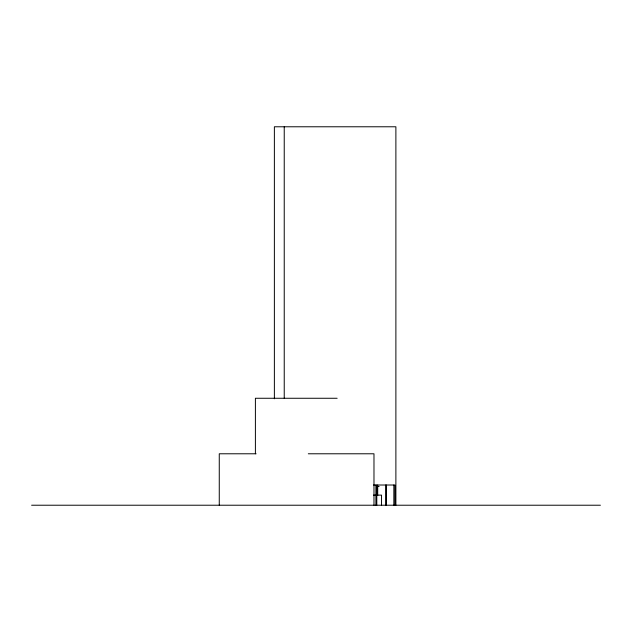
<?xml version="1.0" encoding="UTF-8"?>
<svg xmlns="http://www.w3.org/2000/svg" width="632" height="632" viewBox="0 0 632 632"><rect width="100%" height="100%" fill="white"/><g stroke="black" fill="none" stroke-linecap="round" stroke-linejoin="round"><path stroke-width="0.95" d="M337.14 398.263L255.399 398.263L255.399 453.784M256.102 453.784L219.265 453.784L219.265 505.221M308.305 453.784L373.978 453.784L373.978 505.221M373.441 485.013L376.364 485.013M377.146 486.482L379.113 486.482M373.441 495.117L381.531 495.117L381.531 505.221M31.6 505.221L600.4 505.221M395.885 505.221L395.885 126.779L274.375 126.779L274.375 398.784M394.921 505.221L394.921 485.013L376.791 485.013L376.791 505.221M393.839 485.013L393.839 505.221M386.476 485.013L386.476 505.221M385.575 485.013L385.575 505.221M377.707 485.013L377.707 495.599M375.898 485.013L375.898 505.221M284.234 126.779L284.234 398.263"/></g></svg>
